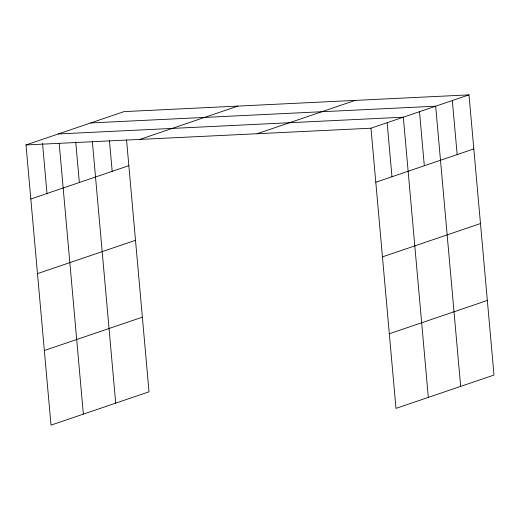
<?xml version="1.0" encoding="UTF-8"?>
<svg xmlns="http://www.w3.org/2000/svg" width="520" height="520" viewBox="0 0 520 520"><rect width="100%" height="100%" fill="white"/><g stroke="black" fill="none" stroke-linecap="round" stroke-linejoin="round"><path stroke-width="0.78" d="M126.542 139.854L149.026 391.8L51.005 425.126L26 144.944L124.02 111.618L468.995 94.874L494 375.057L395.98 408.382L370.975 128.2L468.995 94.874M139.841 139.419L237.861 106.093M30.823 199.004L128.843 165.672M257.133 133.725L355.154 100.399M37.486 273.624L135.506 240.299M375.798 182.254L473.818 148.928M44.343 350.506L142.363 317.181M382.46 256.88L480.48 223.548M389.324 333.762L487.338 300.437M90.695 122.948L435.669 106.203L460.675 386.386M58.344 133.946L403.319 117.202L428.324 397.384M26 144.944L370.975 128.2M452.329 100.535L457.158 154.596M419.497 111.703L424.32 165.756M387.147 122.701L391.969 176.755M109.447 140.68L112.184 171.34M92.352 141.505L115.7 403.13M75.745 142.162L79.346 182.507M59.209 143.631L83.349 414.128M42.536 143.481L46.995 193.505"/></g></svg>
